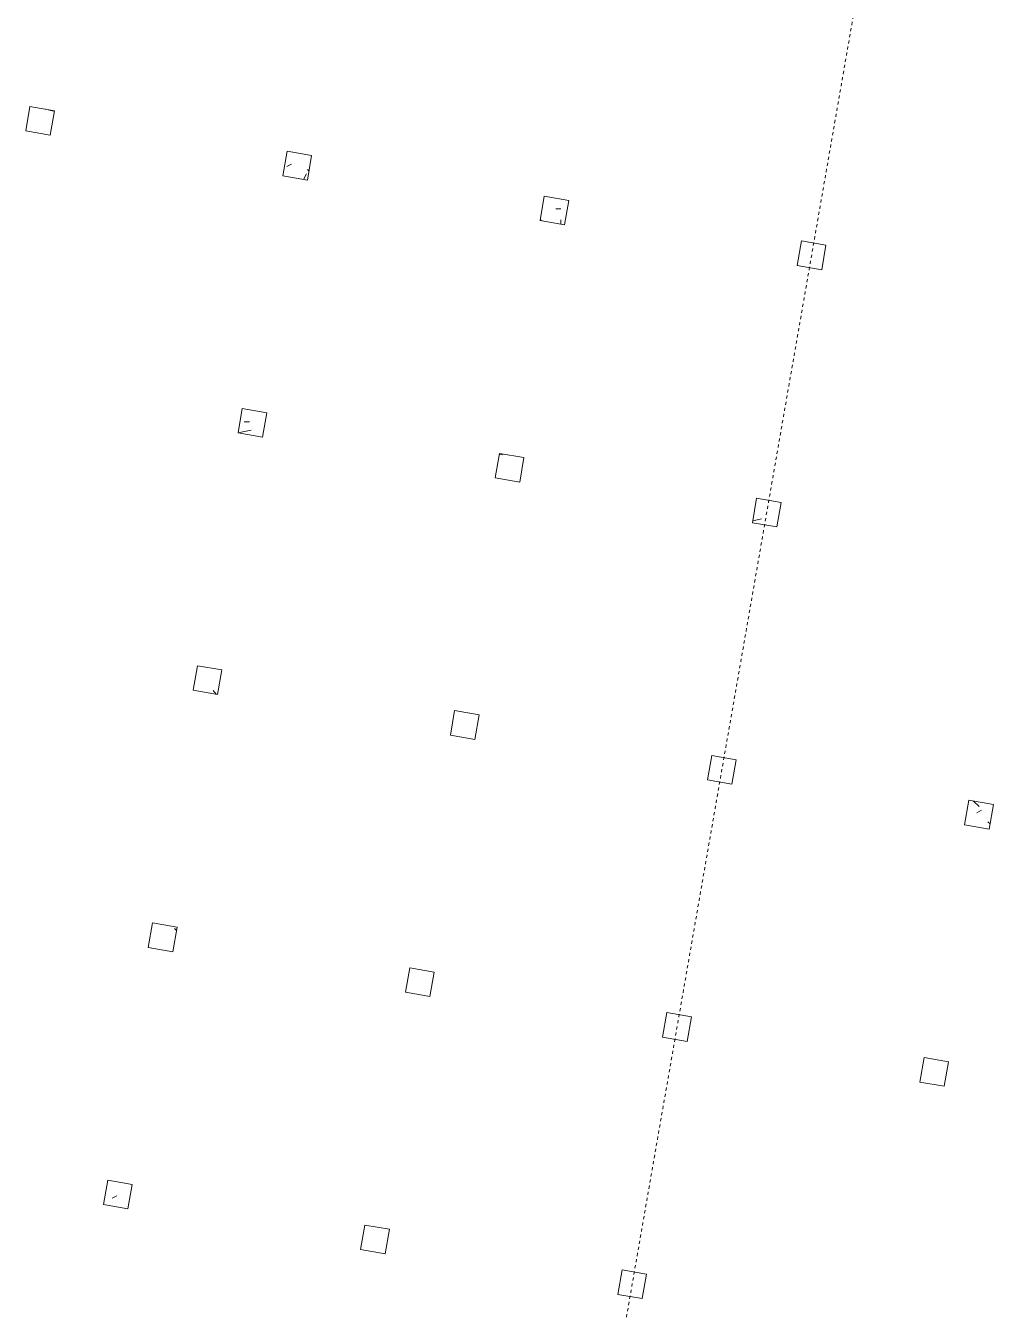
# Model space of a CAD drawing. Extents: x 274235 to 276654, y 142848 to 144425.
# Drawn here: x 276209.05 to 276240.28, y 142984.11 to 143025.47 of the extents above; entities that cross this region are included whole.
import ezdxf

# ---------------------------------------------------------------- set-up
doc = ezdxf.new("R2010")
doc.units = 0
doc.header["$LTSCALE"] = 1.5
doc.linetypes.add('ACM-G-CENTER', pattern=[50.800000000000004, 31.75, -6.350000000000001, 6.350000000000001, -6.350000000000001])
doc.layers.get('0').update_dxf_attribs({"linetype": 'CONTINUOUS', "lineweight": 0})
for name, color, linetype, lineweight in [('_ACM-A-DETL', 7, 'CONTINUOUS', 5), ('_ACM-A-GRID', 3, 'CONTINUOUS', 5), ('_ACM-S-STRU-CLOS', 5, 'CONTINUOUS', 5)]:
    doc.layers.add(name, color=color, linetype=linetype, lineweight=lineweight)

# ---------------------------------------------------------------- blocks, each defined once
blk = doc.blocks.new('M_Concrete-Rectangular-Column - 800 x 800mm-V183-B1_Working')
at = {"layer": '_ACM-S-STRU-CLOS'}
h = blk.add_hatch(dxfattribs=at)
h.set_pattern_fill('FP_118', color=256, style=0, pattern_type=2)
h.set_pattern_definition([(49.99999999999999, (-975004.1240000001, -612804.566), (3643.681986006824, -318.7812880006761), [381, -4191]), (355, (-975004.1240000001, -612804.566), (-704.8562580461121, 3821.135846227694), [304.8, -3352.8]), (100.451, (-974700.483, -612831.131), (2938.852362929117, 3502.332152374178), [323.8, -3561.801]), (46.184, (-975004.1240000001, -611788.566), (5421.581919880712, -840.8554984886337), [571.5, -6286.5]), (96.636, (-974552.325, -611858.636), (4748.051319755933, 4948.551449789822), [485.7, -5342.701999999999]), (351.184, (-975004.1240000001, -611788.566), (4748.100788072627, 4948.506072045693), [457.2, -5029.2]), (21, (-974496.1240000001, -612042.566), (3032.287836333134, -2045.304476687058), [381, -4191]), (326, (-974496.1240000001, -612042.566), (1236.042244531653, 3683.761809559103), [304.8, -3352.8]), (71.45100000000001, (-974243.433, -612213.0079999999), (4268.342513760047, 1638.424823382678), [323.8, -3561.801]), (37.50000000000001, (-975004.1240000001, -612804.566), (61.77206501183639, 1691.100777463062), [167.64, -3144.52, 167.64, -6601.46]), (37.50000000000001, (-975004.1240000001, -612804.566), (61.77206501183639, 1691.100777463062), [-3479.8, -3235.96, 167.64, -3197.86]), (7.499999999999999, (-975004.1240000001, -612804.566), (1336.393250206115, 2003.61149636239), [167.64, -1772.92, 167.64, -4351.02]), (7.499999999999999, (-975004.1240000001, -612804.566), (1336.393250206115, 2003.61149636239), [-2108.2, -3068.32, 167.64, -1115.06]), (327.5, (-976136.964, -612804.566), (2711.817807077548, -114.578640950727), [167.64, -1102.36, -9220.2]), (327.5, (-976136.964, -612804.566), (2711.817807077548, -114.578640950727), [-1270, 167.64, -3794.76, -5257.8]), (327.5, (-976136.964, -612804.566), (2711.817807077548, -114.578640950727), [-5232.4, 167.64, -5090.16]), (317.5, (-976644.964, -612804.566), (2962.585592803855, 508.5334453662156), [167.64, -1483.36, 167.64, -6197.6]), (317.5, (-976644.964, -612804.566), (2962.585592803855, 508.5334453662156), [-1818.64, -2463.8, 167.64, -3566.16])])
h.paths.add_polyline_path([(400.0000000010872, -399.9999999993893), (400.0000000010872, 400.0000000006021), (-399.9999999989388, 400.0000000005675), (-399.9999999989388, -399.9999999994239)])
at = {"layer": '_ACM-A-DETL', "color": 250}
for p, q in [((400.0000000000002, 400.0000000000002), (-399.9999999999999, 400.0000000000002)), ((-399.9999999999999, 400.0000000000002), (-399.9999999999999, -399.9999999999999)), ((400.0000000000002, -399.9999999999999), (400.0000000000002, 400.0000000000002)), ((-399.9999999999999, -399.9999999999999), (400.0000000000002, -399.9999999999999))]:
    blk.add_line(p, q, dxfattribs=at)
blk = doc.blocks.new('M_Concrete-Rectangular-Column - 800 x 800mm-V256-B1_Working')
at = {"layer": '_ACM-S-STRU-CLOS'}
h = blk.add_hatch(dxfattribs=at)
h.set_pattern_fill('FP_165', color=256, style=0, pattern_type=2)
h.set_pattern_definition([(49.99999999999999, (-983404.1240000001, -612804.566), (3643.681986006824, -318.7812880006761), [381, -4191]), (355, (-983404.1240000001, -612804.566), (-704.8562580461121, 3821.135846227694), [304.8, -3352.8]), (100.451, (-983100.483, -612831.131), (2938.852362929117, 3502.332152374178), [323.8, -3561.801]), (46.184, (-983404.1240000001, -611788.566), (5421.581919880712, -840.8554984886337), [571.5, -6286.5]), (96.636, (-982952.325, -611858.636), (4748.051319755933, 4948.551449789822), [485.7, -5342.701999999999]), (351.184, (-983404.1240000001, -611788.566), (4748.100788072627, 4948.506072045693), [457.2, -5029.2]), (21, (-982896.1240000001, -612042.566), (3032.287836333134, -2045.304476687058), [381, -4191]), (326, (-982896.1240000001, -612042.566), (1236.042244531653, 3683.761809559103), [304.8, -3352.8]), (71.45100000000001, (-982643.433, -612213.0079999999), (4268.342513760047, 1638.424823382678), [323.8, -3561.801]), (37.50000000000001, (-983404.1240000001, -612804.566), (61.77206501183639, 1691.100777463062), [167.64, -3144.52, 167.64, -6601.46]), (37.50000000000001, (-983404.1240000001, -612804.566), (61.77206501183639, 1691.100777463062), [-3479.8, -3235.96, 167.64, -3197.86]), (7.499999999999999, (-983404.1240000001, -612804.566), (1336.393250206115, 2003.61149636239), [167.64, -1772.92, 167.64, -4351.02]), (7.499999999999999, (-983404.1240000001, -612804.566), (1336.393250206115, 2003.61149636239), [-2108.2, -3068.32, 167.64, -1115.06]), (327.5, (-984536.964, -612804.566), (2711.817807077548, -114.578640950727), [167.64, -1102.36, -9220.2]), (327.5, (-984536.964, -612804.566), (2711.817807077548, -114.578640950727), [-1270, 167.64, -3794.76, -5257.8]), (327.5, (-984536.964, -612804.566), (2711.817807077548, -114.578640950727), [-5232.4, 167.64, -5090.16]), (317.5, (-985044.964, -612804.566), (2962.585592803855, 508.5334453662156), [167.64, -1483.36, 167.64, -6197.6]), (317.5, (-985044.964, -612804.566), (2962.585592803855, 508.5334453662156), [-1818.64, -2463.8, 167.64, -3566.16])])
h.paths.add_polyline_path([(400.0000000010872, -399.9999999994586), (400.0000000010872, 400.0000000005328), (-399.9999999989388, 400.0000000005328), (-399.9999999989388, -399.9999999994586)])
at = {"layer": '_ACM-A-DETL', "color": 250}
for p, q in [((400.0000000000002, 400.0000000000002), (-399.9999999999999, 400.0000000000002)), ((-399.9999999999999, 400.0000000000002), (-399.9999999999999, -399.9999999999999)), ((400.0000000000002, -399.9999999999999), (400.0000000000002, 400.0000000000002)), ((-399.9999999999999, -399.9999999999999), (400.0000000000002, -399.9999999999999))]:
    blk.add_line(p, q, dxfattribs=at)
blk = doc.blocks.new('M_Concrete-Rectangular-Column - 800 x 800mm-V257-B1_Working')
at = {"layer": '_ACM-S-STRU-CLOS'}
h = blk.add_hatch(dxfattribs=at)
h.set_pattern_fill('FP_166', color=256, style=0, pattern_type=2)
h.set_pattern_definition([(49.99999999999999, (-983404.1240000001, -604404.566), (3643.681986006824, -318.7812880006761), [381, -4191]), (355, (-983404.1240000001, -604404.566), (-704.8562580461121, 3821.135846227694), [304.8, -3352.8]), (100.451, (-983100.483, -604431.131), (2938.852362929117, 3502.332152374178), [323.8, -3561.801]), (46.184, (-983404.1240000001, -603388.566), (5421.581919880712, -840.8554984886337), [571.5, -6286.5]), (96.636, (-982952.325, -603458.636), (4748.051319755933, 4948.551449789822), [485.7, -5342.701999999999]), (351.184, (-983404.1240000001, -603388.566), (4748.100788072627, 4948.506072045693), [457.2, -5029.2]), (21, (-982896.1240000001, -603642.566), (3032.287836333134, -2045.304476687058), [381, -4191]), (326, (-982896.1240000001, -603642.566), (1236.042244531653, 3683.761809559103), [304.8, -3352.8]), (71.45100000000001, (-982643.433, -603813.0079999999), (4268.342513760047, 1638.424823382678), [323.8, -3561.801]), (37.50000000000001, (-983404.1240000001, -604404.566), (61.77206501183639, 1691.100777463062), [167.64, -3144.52, 167.64, -6601.46]), (37.50000000000001, (-983404.1240000001, -604404.566), (61.77206501183639, 1691.100777463062), [-3479.8, -3235.96, 167.64, -3197.86]), (7.499999999999999, (-983404.1240000001, -604404.566), (1336.393250206115, 2003.61149636239), [167.64, -1772.92, 167.64, -4351.02]), (7.499999999999999, (-983404.1240000001, -604404.566), (1336.393250206115, 2003.61149636239), [-2108.2, -3068.32, 167.64, -1115.06]), (327.5, (-984536.964, -604404.566), (2711.817807077548, -114.578640950727), [167.64, -1102.36, -9220.2]), (327.5, (-984536.964, -604404.566), (2711.817807077548, -114.578640950727), [-1270, 167.64, -3794.76, -5257.8]), (327.5, (-984536.964, -604404.566), (2711.817807077548, -114.578640950727), [-5232.4, 167.64, -5090.16]), (317.5, (-985044.964, -604404.566), (2962.585592803855, 508.5334453662156), [167.64, -1483.36, 167.64, -6197.6]), (317.5, (-985044.964, -604404.566), (2962.585592803855, 508.5334453662156), [-1818.64, -2463.8, 167.64, -3566.16])])
h.paths.add_polyline_path([(400.0000000009486, -399.9999999994239), (400.0000000009486, 400.0000000005675), (-399.9999999990774, 400.0000000005675), (-399.9999999990774, -399.9999999994239)])
at = {"layer": '_ACM-A-DETL', "color": 250}
for p, q in [((400.0000000000002, 400.0000000000002), (-399.9999999999999, 400.0000000000002)), ((-399.9999999999999, 400.0000000000002), (-399.9999999999999, -399.9999999999999)), ((400.0000000000002, -399.9999999999999), (400.0000000000002, 400.0000000000002)), ((-399.9999999999999, -399.9999999999999), (400.0000000000002, -399.9999999999999))]:
    blk.add_line(p, q, dxfattribs=at)
blk = doc.blocks.new('M_Concrete-Rectangular-Column - 800 x 800mm-V258-B1_Working')
at = {"layer": '_ACM-S-STRU-CLOS'}
h = blk.add_hatch(dxfattribs=at)
h.set_pattern_fill('FP_167', color=256, style=0, pattern_type=2)
h.set_pattern_definition([(49.99999999999999, (-983404.1240000001, -596004.566), (3643.681986006824, -318.7812880006761), [381, -4191]), (355, (-983404.1240000001, -596004.566), (-704.8562580461121, 3821.135846227694), [304.8, -3352.8]), (100.451, (-983100.483, -596031.131), (2938.852362929117, 3502.332152374178), [323.8, -3561.801]), (46.184, (-983404.1240000001, -594988.566), (5421.581919880712, -840.8554984886337), [571.5, -6286.5]), (96.636, (-982952.325, -595058.636), (4748.051319755933, 4948.551449789822), [485.7, -5342.701999999999]), (351.184, (-983404.1240000001, -594988.566), (4748.100788072627, 4948.506072045693), [457.2, -5029.2]), (21, (-982896.1240000001, -595242.566), (3032.287836333134, -2045.304476687058), [381, -4191]), (326, (-982896.1240000001, -595242.566), (1236.042244531653, 3683.761809559103), [304.8, -3352.8]), (71.45100000000001, (-982643.433, -595413.0079999999), (4268.342513760047, 1638.424823382678), [323.8, -3561.801]), (37.50000000000001, (-983404.1240000001, -596004.566), (61.77206501183639, 1691.100777463062), [167.64, -3144.52, 167.64, -6601.46]), (37.50000000000001, (-983404.1240000001, -596004.566), (61.77206501183639, 1691.100777463062), [-3479.8, -3235.96, 167.64, -3197.86]), (7.499999999999999, (-983404.1240000001, -596004.566), (1336.393250206115, 2003.61149636239), [167.64, -1772.92, 167.64, -4351.02]), (7.499999999999999, (-983404.1240000001, -596004.566), (1336.393250206115, 2003.61149636239), [-2108.2, -3068.32, 167.64, -1115.06]), (327.5, (-984536.964, -596004.566), (2711.817807077548, -114.578640950727), [167.64, -1102.36, -9220.2]), (327.5, (-984536.964, -596004.566), (2711.817807077548, -114.578640950727), [-1270, 167.64, -3794.76, -5257.8]), (327.5, (-984536.964, -596004.566), (2711.817807077548, -114.578640950727), [-5232.4, 167.64, -5090.16]), (317.5, (-985044.964, -596004.566), (2962.585592803855, 508.5334453662156), [167.64, -1483.36, 167.64, -6197.6]), (317.5, (-985044.964, -596004.566), (2962.585592803855, 508.5334453662156), [-1818.64, -2463.8, 167.64, -3566.16])])
h.paths.add_polyline_path([(400.0000000010179, -399.9999999993893), (400.0000000010179, 400.0000000006021), (-399.9999999990081, 400.0000000006021), (-399.9999999990081, -399.9999999993893)])
at = {"layer": '_ACM-A-DETL', "color": 250}
for p, q in [((400.0000000000002, 400.0000000000002), (-399.9999999999999, 400.0000000000002)), ((-399.9999999999999, 400.0000000000002), (-399.9999999999999, -399.9999999999999)), ((400.0000000000002, -399.9999999999999), (400.0000000000002, 400.0000000000002)), ((-399.9999999999999, -399.9999999999999), (400.0000000000002, -399.9999999999999))]:
    blk.add_line(p, q, dxfattribs=at)
blk = doc.blocks.new('M_Concrete-Rectangular-Column - 800 x 800mm-V259-B1_Working')
at = {"layer": '_ACM-S-STRU-CLOS'}
h = blk.add_hatch(dxfattribs=at)
h.set_pattern_fill('FP_168', color=256, style=0, pattern_type=2)
h.set_pattern_definition([(49.99999999999999, (-983404.1240000001, -587604.566), (3643.681986006824, -318.7812880006761), [381, -4191]), (355, (-983404.1240000001, -587604.566), (-704.8562580461121, 3821.135846227694), [304.8, -3352.8]), (100.451, (-983100.483, -587631.131), (2938.852362929117, 3502.332152374178), [323.8, -3561.801]), (46.184, (-983404.1240000001, -586588.566), (5421.581919880712, -840.8554984886337), [571.5, -6286.5]), (96.636, (-982952.325, -586658.636), (4748.051319755933, 4948.551449789822), [485.7, -5342.701999999999]), (351.184, (-983404.1240000001, -586588.566), (4748.100788072627, 4948.506072045693), [457.2, -5029.2]), (21, (-982896.1240000001, -586842.566), (3032.287836333134, -2045.304476687058), [381, -4191]), (326, (-982896.1240000001, -586842.566), (1236.042244531653, 3683.761809559103), [304.8, -3352.8]), (71.45100000000001, (-982643.433, -587013.0079999999), (4268.342513760047, 1638.424823382678), [323.8, -3561.801]), (37.50000000000001, (-983404.1240000001, -587604.566), (61.77206501183639, 1691.100777463062), [167.64, -3144.52, 167.64, -6601.46]), (37.50000000000001, (-983404.1240000001, -587604.566), (61.77206501183639, 1691.100777463062), [-3479.8, -3235.96, 167.64, -3197.86]), (7.499999999999999, (-983404.1240000001, -587604.566), (1336.393250206115, 2003.61149636239), [167.64, -1772.92, 167.64, -4351.02]), (7.499999999999999, (-983404.1240000001, -587604.566), (1336.393250206115, 2003.61149636239), [-2108.2, -3068.32, 167.64, -1115.06]), (327.5, (-984536.964, -587604.566), (2711.817807077548, -114.578640950727), [167.64, -1102.36, -9220.2]), (327.5, (-984536.964, -587604.566), (2711.817807077548, -114.578640950727), [-1270, 167.64, -3794.76, -5257.8]), (327.5, (-984536.964, -587604.566), (2711.817807077548, -114.578640950727), [-5232.4, 167.64, -5090.16]), (317.5, (-985044.964, -587604.566), (2962.585592803855, 508.5334453662156), [167.64, -1483.36, 167.64, -6197.6]), (317.5, (-985044.964, -587604.566), (2962.585592803855, 508.5334453662156), [-1818.64, -2463.8, 167.64, -3566.16])])
h.paths.add_polyline_path([(400.0000000010179, -399.9999999994239), (400.0000000010179, 400.0000000005675), (-399.9999999990081, 400.0000000005675), (-399.9999999990081, -399.9999999994239)])
at = {"layer": '_ACM-A-DETL', "color": 250}
for p, q in [((400.0000000000002, 400.0000000000002), (-399.9999999999999, 400.0000000000002)), ((-399.9999999999999, 400.0000000000002), (-399.9999999999999, -399.9999999999999)), ((400.0000000000002, -399.9999999999999), (400.0000000000002, 400.0000000000002)), ((-399.9999999999999, -399.9999999999999), (400.0000000000002, -399.9999999999999))]:
    blk.add_line(p, q, dxfattribs=at)
blk = doc.blocks.new('M_Concrete-Rectangular-Column - 800 x 800mm-V260-B1_Working')
at = {"layer": '_ACM-S-STRU-CLOS'}
h = blk.add_hatch(dxfattribs=at)
h.set_pattern_fill('FP_169', color=256, style=0, pattern_type=2)
h.set_pattern_definition([(49.99999999999999, (-983404.1240000001, -579204.566), (3643.681986006824, -318.7812880006761), [381, -4191]), (355, (-983404.1240000001, -579204.566), (-704.8562580461121, 3821.135846227694), [304.8, -3352.8]), (100.451, (-983100.483, -579231.131), (2938.852362929117, 3502.332152374178), [323.8, -3561.801]), (46.184, (-983404.1240000001, -578188.566), (5421.581919880712, -840.8554984886337), [571.5, -6286.5]), (96.636, (-982952.325, -578258.636), (4748.051319755933, 4948.551449789822), [485.7, -5342.701999999999]), (351.184, (-983404.1240000001, -578188.566), (4748.100788072627, 4948.506072045693), [457.2, -5029.2]), (21, (-982896.1240000001, -578442.566), (3032.287836333134, -2045.304476687058), [381, -4191]), (326, (-982896.1240000001, -578442.566), (1236.042244531653, 3683.761809559103), [304.8, -3352.8]), (71.45100000000001, (-982643.433, -578613.0079999999), (4268.342513760047, 1638.424823382678), [323.8, -3561.801]), (37.50000000000001, (-983404.1240000001, -579204.566), (61.77206501183639, 1691.100777463062), [167.64, -3144.52, 167.64, -6601.46]), (37.50000000000001, (-983404.1240000001, -579204.566), (61.77206501183639, 1691.100777463062), [-3479.8, -3235.96, 167.64, -3197.86]), (7.499999999999999, (-983404.1240000001, -579204.566), (1336.393250206115, 2003.61149636239), [167.64, -1772.92, 167.64, -4351.02]), (7.499999999999999, (-983404.1240000001, -579204.566), (1336.393250206115, 2003.61149636239), [-2108.2, -3068.32, 167.64, -1115.06]), (327.5, (-984536.964, -579204.566), (2711.817807077548, -114.578640950727), [167.64, -1102.36, -9220.2]), (327.5, (-984536.964, -579204.566), (2711.817807077548, -114.578640950727), [-1270, 167.64, -3794.76, -5257.8]), (327.5, (-984536.964, -579204.566), (2711.817807077548, -114.578640950727), [-5232.4, 167.64, -5090.16]), (317.5, (-985044.964, -579204.566), (2962.585592803855, 508.5334453662156), [167.64, -1483.36, 167.64, -6197.6]), (317.5, (-985044.964, -579204.566), (2962.585592803855, 508.5334453662156), [-1818.64, -2463.8, 167.64, -3566.16])])
h.paths.add_polyline_path([(400.0000000010179, -399.9999999994932), (400.0000000010179, 400.0000000004981), (-399.9999999990081, 400.0000000004981), (-399.9999999990081, -399.9999999994932)])
at = {"layer": '_ACM-A-DETL', "color": 250}
for p, q in [((400.0000000000002, 400.0000000000002), (-399.9999999999999, 400.0000000000002)), ((-399.9999999999999, 400.0000000000002), (-399.9999999999999, -399.9999999999999)), ((400.0000000000002, -399.9999999999999), (400.0000000000002, 400.0000000000002)), ((-399.9999999999999, -399.9999999999999), (400.0000000000002, -399.9999999999999))]:
    blk.add_line(p, q, dxfattribs=at)
blk = doc.blocks.new('M_Concrete-Rectangular-Column - 800 x 800mm-V264-B1_Working')
at = {"layer": '_ACM-S-STRU-CLOS'}
h = blk.add_hatch(dxfattribs=at)
h.set_pattern_fill('FP_171', color=256, style=0, pattern_type=2)
h.set_pattern_definition([(49.99999999999999, (-991804.123, -612804.566), (3643.681986006824, -318.7812880006761), [381, -4191]), (355, (-991804.123, -612804.566), (-704.8562580461121, 3821.135846227694), [304.8, -3352.8]), (100.451, (-991500.483, -612831.131), (2938.852362929117, 3502.332152374178), [323.8, -3561.801]), (46.184, (-991804.123, -611788.566), (5421.581919880712, -840.8554984886337), [571.5, -6286.5]), (96.636, (-991352.325, -611858.636), (4748.051319755933, 4948.551449789822), [485.7, -5342.701999999999]), (351.184, (-991804.123, -611788.566), (4748.100788072627, 4948.506072045693), [457.2, -5029.2]), (21, (-991296.123, -612042.566), (3032.287836333134, -2045.304476687058), [381, -4191]), (326, (-991296.123, -612042.566), (1236.042244531653, 3683.761809559103), [304.8, -3352.8]), (71.45100000000001, (-991043.433, -612213.0079999999), (4268.342513760047, 1638.424823382678), [323.8, -3561.801]), (37.50000000000001, (-991804.123, -612804.566), (61.77206501183639, 1691.100777463062), [167.64, -3144.52, 167.64, -6601.46]), (37.50000000000001, (-991804.123, -612804.566), (61.77206501183639, 1691.100777463062), [-3479.8, -3235.96, 167.64, -3197.86]), (7.499999999999999, (-991804.123, -612804.566), (1336.393250206115, 2003.61149636239), [167.64, -1772.92, 167.64, -4351.02]), (7.499999999999999, (-991804.123, -612804.566), (1336.393250206115, 2003.61149636239), [-2108.2, -3068.32, 167.64, -1115.06]), (327.5, (-992936.963, -612804.566), (2711.817807077548, -114.578640950727), [167.64, -1102.36, -9220.2]), (327.5, (-992936.963, -612804.566), (2711.817807077548, -114.578640950727), [-1270, 167.64, -3794.76, -5257.8]), (327.5, (-992936.963, -612804.566), (2711.817807077548, -114.578640950727), [-5232.4, 167.64, -5090.16]), (317.5, (-993444.963, -612804.566), (2962.585592803855, 508.5334453662156), [167.64, -1483.36, 167.64, -6197.6]), (317.5, (-993444.963, -612804.566), (2962.585592803855, 508.5334453662156), [-1818.64, -2463.8, 167.64, -3566.16])])
h.paths.add_polyline_path([(400.0000000011565, -399.9999999993547), (400.0000000011565, 400.0000000006368), (-399.9999999988695, 400.0000000006368), (-399.9999999988695, -399.9999999993547)])
at = {"layer": '_ACM-A-DETL', "color": 250}
for p, q in [((400.0000000000002, 400.0000000000002), (-399.9999999999999, 400.0000000000002)), ((-399.9999999999999, 400.0000000000002), (-399.9999999999999, -399.9999999999999)), ((400.0000000000002, -399.9999999999999), (400.0000000000002, 400.0000000000002)), ((-399.9999999999999, -399.9999999999999), (400.0000000000002, -399.9999999999999))]:
    blk.add_line(p, q, dxfattribs=at)
blk = doc.blocks.new('M_Concrete-Rectangular-Column - 800 x 800mm-V265-B1_Working')
at = {"layer": '_ACM-S-STRU-CLOS'}
h = blk.add_hatch(dxfattribs=at)
h.set_pattern_fill('FP_172', color=256, style=0, pattern_type=2)
h.set_pattern_definition([(49.99999999999999, (-991804.123, -604404.566), (3643.681986006824, -318.7812880006761), [381, -4191]), (355, (-991804.123, -604404.566), (-704.8562580461121, 3821.135846227694), [304.8, -3352.8]), (100.451, (-991500.483, -604431.131), (2938.852362929117, 3502.332152374178), [323.8, -3561.801]), (46.184, (-991804.123, -603388.566), (5421.581919880712, -840.8554984886337), [571.5, -6286.5]), (96.636, (-991352.325, -603458.636), (4748.051319755933, 4948.551449789822), [485.7, -5342.701999999999]), (351.184, (-991804.123, -603388.566), (4748.100788072627, 4948.506072045693), [457.2, -5029.2]), (21, (-991296.123, -603642.566), (3032.287836333134, -2045.304476687058), [381, -4191]), (326, (-991296.123, -603642.566), (1236.042244531653, 3683.761809559103), [304.8, -3352.8]), (71.45100000000001, (-991043.433, -603813.0079999999), (4268.342513760047, 1638.424823382678), [323.8, -3561.801]), (37.50000000000001, (-991804.123, -604404.566), (61.77206501183639, 1691.100777463062), [167.64, -3144.52, 167.64, -6601.46]), (37.50000000000001, (-991804.123, -604404.566), (61.77206501183639, 1691.100777463062), [-3479.8, -3235.96, 167.64, -3197.86]), (7.499999999999999, (-991804.123, -604404.566), (1336.393250206115, 2003.61149636239), [167.64, -1772.92, 167.64, -4351.02]), (7.499999999999999, (-991804.123, -604404.566), (1336.393250206115, 2003.61149636239), [-2108.2, -3068.32, 167.64, -1115.06]), (327.5, (-992936.963, -604404.566), (2711.817807077548, -114.578640950727), [167.64, -1102.36, -9220.2]), (327.5, (-992936.963, -604404.566), (2711.817807077548, -114.578640950727), [-1270, 167.64, -3794.76, -5257.8]), (327.5, (-992936.963, -604404.566), (2711.817807077548, -114.578640950727), [-5232.4, 167.64, -5090.16]), (317.5, (-993444.963, -604404.566), (2962.585592803855, 508.5334453662156), [167.64, -1483.36, 167.64, -6197.6]), (317.5, (-993444.963, -604404.566), (2962.585592803855, 508.5334453662156), [-1818.64, -2463.8, 167.64, -3566.16])])
h.paths.add_polyline_path([(400.0000000010179, -399.9999999993893), (400.0000000010179, 400.0000000006021), (-399.9999999990081, 400.0000000006021), (-399.9999999990081, -399.9999999993893)])
at = {"layer": '_ACM-A-DETL', "color": 250}
for p, q in [((400.0000000000002, 400.0000000000002), (-399.9999999999999, 400.0000000000002)), ((-399.9999999999999, 400.0000000000002), (-399.9999999999999, -399.9999999999999)), ((400.0000000000002, -399.9999999999999), (400.0000000000002, 400.0000000000002)), ((-399.9999999999999, -399.9999999999999), (400.0000000000002, -399.9999999999999))]:
    blk.add_line(p, q, dxfattribs=at)
blk = doc.blocks.new('M_Concrete-Rectangular-Column - 800 x 800mm-V266-B1_Working')
at = {"layer": '_ACM-A-DETL', "color": 250}
for p, q in [((400.0000000000002, 400.0000000000002), (-399.9999999999999, 400.0000000000002)), ((-399.9999999999999, 400.0000000000002), (-399.9999999999999, -399.9999999999999)), ((400.0000000000002, -399.9999999999999), (400.0000000000002, 400.0000000000002)), ((-399.9999999999999, -399.9999999999999), (400.0000000000002, -399.9999999999999))]:
    blk.add_line(p, q, dxfattribs=at)
blk = doc.blocks.new('M_Concrete-Rectangular-Column - 800 x 800mm-V267-B1_Working')
at = {"layer": '_ACM-A-DETL', "color": 250}
for p, q in [((400.0000000000002, 400.0000000000002), (-399.9999999999999, 400.0000000000002)), ((-399.9999999999999, 400.0000000000002), (-399.9999999999999, -399.9999999999999)), ((400.0000000000002, -399.9999999999999), (400.0000000000002, 400.0000000000002)), ((-399.9999999999999, -399.9999999999999), (400.0000000000002, -399.9999999999999))]:
    blk.add_line(p, q, dxfattribs=at)
blk = doc.blocks.new('M_Concrete-Rectangular-Column - 800 x 800mm-V268-B1_Working')
at = {"layer": '_ACM-S-STRU-CLOS'}
h = blk.add_hatch(dxfattribs=at)
h.set_pattern_fill('FP_173', color=256, style=0, pattern_type=2)
h.set_pattern_definition([(49.99999999999999, (-991804.123, -579204.566), (3643.681986006824, -318.7812880006761), [381, -4191]), (355, (-991804.123, -579204.566), (-704.8562580461121, 3821.135846227694), [304.8, -3352.8]), (100.451, (-991500.483, -579231.131), (2938.852362929117, 3502.332152374178), [323.8, -3561.801]), (46.184, (-991804.123, -578188.566), (5421.581919880712, -840.8554984886337), [571.5, -6286.5]), (96.636, (-991352.325, -578258.636), (4748.051319755933, 4948.551449789822), [485.7, -5342.701999999999]), (351.184, (-991804.123, -578188.566), (4748.100788072627, 4948.506072045693), [457.2, -5029.2]), (21, (-991296.123, -578442.566), (3032.287836333134, -2045.304476687058), [381, -4191]), (326, (-991296.123, -578442.566), (1236.042244531653, 3683.761809559103), [304.8, -3352.8]), (71.45100000000001, (-991043.433, -578613.0079999999), (4268.342513760047, 1638.424823382678), [323.8, -3561.801]), (37.50000000000001, (-991804.123, -579204.566), (61.77206501183639, 1691.100777463062), [167.64, -3144.52, 167.64, -6601.46]), (37.50000000000001, (-991804.123, -579204.566), (61.77206501183639, 1691.100777463062), [-3479.8, -3235.96, 167.64, -3197.86]), (7.499999999999999, (-991804.123, -579204.566), (1336.393250206115, 2003.61149636239), [167.64, -1772.92, 167.64, -4351.02]), (7.499999999999999, (-991804.123, -579204.566), (1336.393250206115, 2003.61149636239), [-2108.2, -3068.32, 167.64, -1115.06]), (327.5, (-992936.963, -579204.566), (2711.817807077548, -114.578640950727), [167.64, -1102.36, -9220.2]), (327.5, (-992936.963, -579204.566), (2711.817807077548, -114.578640950727), [-1270, 167.64, -3794.76, -5257.8]), (327.5, (-992936.963, -579204.566), (2711.817807077548, -114.578640950727), [-5232.4, 167.64, -5090.16]), (317.5, (-993444.963, -579204.566), (2962.585592803855, 508.5334453662156), [167.64, -1483.36, 167.64, -6197.6]), (317.5, (-993444.963, -579204.566), (2962.585592803855, 508.5334453662156), [-1818.64, -2463.8, 167.64, -3566.16])])
h.paths.add_polyline_path([(400.0000000010872, -399.9999999994586), (400.0000000010872, 400.0000000005328), (-399.9999999989388, 400.0000000005328), (-399.9999999989388, -399.9999999994586)])
at = {"layer": '_ACM-A-DETL', "color": 250}
for p, q in [((400.0000000000002, 400.0000000000002), (-399.9999999999999, 400.0000000000002)), ((-399.9999999999999, 400.0000000000002), (-399.9999999999999, -399.9999999999999)), ((400.0000000000002, -399.9999999999999), (400.0000000000002, 400.0000000000002)), ((-399.9999999999999, -399.9999999999999), (400.0000000000002, -399.9999999999999))]:
    blk.add_line(p, q, dxfattribs=at)
blk = doc.blocks.new('M_Concrete-Rectangular-Column - 800 x 800mm-V272-B1_Working')
at = {"layer": '_ACM-A-DETL', "color": 250}
for p, q in [((400.0000000000002, 400.0000000000002), (-399.9999999999999, 400.0000000000002)), ((-399.9999999999999, 400.0000000000002), (-399.9999999999999, -399.9999999999999)), ((400.0000000000002, -399.9999999999999), (400.0000000000002, 400.0000000000002)), ((-399.9999999999999, -399.9999999999999), (400.0000000000002, -399.9999999999999))]:
    blk.add_line(p, q, dxfattribs=at)
blk = doc.blocks.new('M_Concrete-Rectangular-Column - 800 x 800mm-V273-B1_Working')
at = {"layer": '_ACM-S-STRU-CLOS'}
h = blk.add_hatch(dxfattribs=at)
h.set_pattern_fill('FP_177', color=256, style=0, pattern_type=2)
h.set_pattern_definition([(49.99999999999999, (-1000204.123, -604404.566), (3643.681986006824, -318.7812880006761), [381, -4191]), (355, (-1000204.123, -604404.566), (-704.8562580461121, 3821.135846227694), [304.8, -3352.8]), (100.451, (-999900.483, -604431.131), (2938.852362929117, 3502.332152374178), [323.8, -3561.801]), (46.184, (-1000204.123, -603388.566), (5421.581919880712, -840.8554984886337), [571.5, -6286.5]), (96.636, (-999752.325, -603458.636), (4748.051319755933, 4948.551449789822), [485.7, -5342.701999999999]), (351.184, (-1000204.123, -603388.566), (4748.100788072627, 4948.506072045693), [457.2, -5029.2]), (21, (-999696.123, -603642.566), (3032.287836333134, -2045.304476687058), [381, -4191]), (326, (-999696.123, -603642.566), (1236.042244531653, 3683.761809559103), [304.8, -3352.8]), (71.45100000000001, (-999443.433, -603813.0079999999), (4268.342513760047, 1638.424823382678), [323.8, -3561.801]), (37.50000000000001, (-1000204.123, -604404.566), (61.77206501183639, 1691.100777463062), [167.64, -3144.52, 167.64, -6601.46]), (37.50000000000001, (-1000204.123, -604404.566), (61.77206501183639, 1691.100777463062), [-3479.8, -3235.96, 167.64, -3197.86]), (7.499999999999999, (-1000204.123, -604404.566), (1336.393250206115, 2003.61149636239), [167.64, -1772.92, 167.64, -4351.02]), (7.499999999999999, (-1000204.123, -604404.566), (1336.393250206115, 2003.61149636239), [-2108.2, -3068.32, 167.64, -1115.06]), (327.5, (-1001336.963, -604404.566), (2711.817807077548, -114.578640950727), [167.64, -1102.36, -9220.2]), (327.5, (-1001336.963, -604404.566), (2711.817807077548, -114.578640950727), [-1270, 167.64, -3794.76, -5257.8]), (327.5, (-1001336.963, -604404.566), (2711.817807077548, -114.578640950727), [-5232.4, 167.64, -5090.16]), (317.5, (-1001844.963, -604404.566), (2962.585592803855, 508.5334453662156), [167.64, -1483.36, -6365.24]), (317.5, (-1001844.963, -604404.566), (2962.585592803855, 508.5334453662156), [-1651, 167.64, -2463.8, -3733.8]), (317.5, (-1001844.963, -604404.566), (2962.585592803855, 508.5334453662156), [-4282.44, 167.64, -3566.16])])
h.paths.add_polyline_path([(400.0000000008793, -399.9999999993547), (400.0000000008793, 400.0000000006368), (-399.9999999991467, 400.0000000006368), (-399.9999999991467, -399.9999999993547)])
at = {"layer": '_ACM-A-DETL', "color": 250}
for p, q in [((400.0000000000002, 400.0000000000002), (-399.9999999999999, 400.0000000000002)), ((-399.9999999999999, 400.0000000000002), (-399.9999999999999, -399.9999999999999)), ((400.0000000000002, -399.9999999999999), (400.0000000000002, 400.0000000000002)), ((-399.9999999999999, -399.9999999999999), (400.0000000000002, -399.9999999999999))]:
    blk.add_line(p, q, dxfattribs=at)
blk = doc.blocks.new('M_Concrete-Rectangular-Column - 800 x 800mm-V274-B1_Working')
at = {"layer": '_ACM-S-STRU-CLOS'}
h = blk.add_hatch(dxfattribs=at)
h.set_pattern_fill('FP_178', color=256, style=0, pattern_type=2)
h.set_pattern_definition([(49.99999999999999, (-1000204.123, -596004.566), (3643.681986006824, -318.7812880006761), [381, -4191]), (355, (-1000204.123, -596004.566), (-704.8562580461121, 3821.135846227694), [304.8, -3352.8]), (100.451, (-999900.483, -596031.131), (2938.852362929117, 3502.332152374178), [323.8, -3561.801]), (46.184, (-1000204.123, -594988.566), (5421.581919880712, -840.8554984886337), [571.5, -6286.5]), (96.636, (-999752.325, -595058.636), (4748.051319755933, 4948.551449789822), [485.7, -5342.701999999999]), (351.184, (-1000204.123, -594988.566), (4748.100788072627, 4948.506072045693), [457.2, -5029.2]), (21, (-999696.123, -595242.566), (3032.287836333134, -2045.304476687058), [381, -4191]), (326, (-999696.123, -595242.566), (1236.042244531653, 3683.761809559103), [304.8, -3352.8]), (71.45100000000001, (-999443.433, -595413.0079999999), (4268.342513760047, 1638.424823382678), [323.8, -3561.801]), (37.50000000000001, (-1000204.123, -596004.566), (61.77206501183639, 1691.100777463062), [167.64, -3144.52, 167.64, -6601.46]), (37.50000000000001, (-1000204.123, -596004.566), (61.77206501183639, 1691.100777463062), [-3479.8, -3235.96, 167.64, -3197.86]), (7.499999999999999, (-1000204.123, -596004.566), (1336.393250206115, 2003.61149636239), [167.64, -1772.92, 167.64, -4351.02]), (7.499999999999999, (-1000204.123, -596004.566), (1336.393250206115, 2003.61149636239), [-2108.2, -3068.32, 167.64, -1115.06]), (327.5, (-1001336.963, -596004.566), (2711.817807077548, -114.578640950727), [167.64, -1102.36, -9220.2]), (327.5, (-1001336.963, -596004.566), (2711.817807077548, -114.578640950727), [-1270, 167.64, -3794.76, -5257.8]), (327.5, (-1001336.963, -596004.566), (2711.817807077548, -114.578640950727), [-5232.4, 167.64, -5090.16]), (317.5, (-1001844.963, -596004.566), (2962.585592803855, 508.5334453662156), [167.64, -1483.36, -6365.24]), (317.5, (-1001844.963, -596004.566), (2962.585592803855, 508.5334453662156), [-1651, 167.64, -2463.8, -3733.8]), (317.5, (-1001844.963, -596004.566), (2962.585592803855, 508.5334453662156), [-4282.44, 167.64, -3566.16])])
h.paths.add_polyline_path([(400.0000000009486, -399.9999999994239), (400.0000000009486, 400.0000000005675), (-399.9999999990774, 400.0000000005675), (-399.9999999990774, -399.9999999994239)])
at = {"layer": '_ACM-A-DETL', "color": 250}
for p, q in [((400.0000000000002, 400.0000000000002), (-399.9999999999999, 400.0000000000002)), ((-399.9999999999999, 400.0000000000002), (-399.9999999999999, -399.9999999999999)), ((400.0000000000002, -399.9999999999999), (400.0000000000002, 400.0000000000002)), ((-399.9999999999999, -399.9999999999999), (400.0000000000002, -399.9999999999999))]:
    blk.add_line(p, q, dxfattribs=at)
blk = doc.blocks.new('M_Concrete-Rectangular-Column - 800 x 800mm-V275-B1_Working')
at = {"layer": '_ACM-A-DETL', "color": 250}
for p, q in [((400.0000000000002, 400.0000000000002), (-399.9999999999999, 400.0000000000002)), ((-399.9999999999999, 400.0000000000002), (-399.9999999999999, -399.9999999999999)), ((400.0000000000002, -399.9999999999999), (400.0000000000002, 400.0000000000002)), ((-399.9999999999999, -399.9999999999999), (400.0000000000002, -399.9999999999999))]:
    blk.add_line(p, q, dxfattribs=at)
blk = doc.blocks.new('M_Concrete-Rectangular-Column - 800 x 800mm-V276-B1_Working')
at = {"layer": '_ACM-S-STRU-CLOS'}
h = blk.add_hatch(dxfattribs=at)
h.set_pattern_fill('FP_179', color=256, style=0, pattern_type=2)
h.set_pattern_definition([(49.99999999999999, (-1000204.123, -579204.566), (3643.681986006824, -318.7812880006761), [381, -4191]), (355, (-1000204.123, -579204.566), (-704.8562580461121, 3821.135846227694), [304.8, -3352.8]), (100.451, (-999900.483, -579231.131), (2938.852362929117, 3502.332152374178), [323.8, -3561.801]), (46.184, (-1000204.123, -578188.566), (5421.581919880712, -840.8554984886337), [571.5, -6286.5]), (96.636, (-999752.325, -578258.636), (4748.051319755933, 4948.551449789822), [485.7, -5342.701999999999]), (351.184, (-1000204.123, -578188.566), (4748.100788072627, 4948.506072045693), [457.2, -5029.2]), (21, (-999696.123, -578442.566), (3032.287836333134, -2045.304476687058), [381, -4191]), (326, (-999696.123, -578442.566), (1236.042244531653, 3683.761809559103), [304.8, -3352.8]), (71.45100000000001, (-999443.433, -578613.0079999999), (4268.342513760047, 1638.424823382678), [323.8, -3561.801]), (37.50000000000001, (-1000204.123, -579204.566), (61.77206501183639, 1691.100777463062), [167.64, -3144.52, 167.64, -6601.46]), (37.50000000000001, (-1000204.123, -579204.566), (61.77206501183639, 1691.100777463062), [-3479.8, -3235.96, 167.64, -3197.86]), (7.499999999999999, (-1000204.123, -579204.566), (1336.393250206115, 2003.61149636239), [167.64, -1772.92, 167.64, -4351.02]), (7.499999999999999, (-1000204.123, -579204.566), (1336.393250206115, 2003.61149636239), [-2108.2, -3068.32, 167.64, -1115.06]), (327.5, (-1001336.963, -579204.566), (2711.817807077548, -114.578640950727), [167.64, -1102.36, -9220.2]), (327.5, (-1001336.963, -579204.566), (2711.817807077548, -114.578640950727), [-1270, 167.64, -3794.76, -5257.8]), (327.5, (-1001336.963, -579204.566), (2711.817807077548, -114.578640950727), [-5232.4, 167.64, -5090.16]), (317.5, (-1001844.963, -579204.566), (2962.585592803855, 508.5334453662156), [167.64, -1483.36, -6365.24]), (317.5, (-1001844.963, -579204.566), (2962.585592803855, 508.5334453662156), [-1651, 167.64, -2463.8, -3733.8]), (317.5, (-1001844.963, -579204.566), (2962.585592803855, 508.5334453662156), [-4282.44, 167.64, -3566.16])])
h.paths.add_polyline_path([(400.0000000009486, -399.9999999994239), (400.0000000009486, 400.0000000005675), (-399.9999999990774, 400.0000000005675), (-399.9999999990774, -399.9999999994239)])
at = {"layer": '_ACM-A-DETL', "color": 250}
for p, q in [((400.0000000000002, 400.0000000000002), (-399.9999999999999, 400.0000000000002)), ((-399.9999999999999, 400.0000000000002), (-399.9999999999999, -399.9999999999999)), ((400.0000000000002, -399.9999999999999), (400.0000000000002, 400.0000000000002)), ((-399.9999999999999, -399.9999999999999), (400.0000000000002, -399.9999999999999))]:
    blk.add_line(p, q, dxfattribs=at)
blk = doc.blocks.new('M_Concrete-Rectangular-Column - 800 x 800mm-V282-B1_Working')
at = {"layer": '_ACM-S-STRU-CLOS'}
h = blk.add_hatch(dxfattribs=at)
h.set_pattern_fill('FP_184', color=256, style=0, pattern_type=2)
h.set_pattern_definition([(49.99999999999999, (-1008604.123, -596004.566), (3643.681986006824, -318.7812880006761), [381, -4191]), (355, (-1008604.123, -596004.566), (-704.8562580461121, 3821.135846227694), [304.8, -3352.8]), (100.451, (-1008300.483, -596031.131), (2938.852362929117, 3502.332152374178), [323.8, -3561.801]), (46.184, (-1008604.123, -594988.566), (5421.581919880712, -840.8554984886337), [571.5, -6286.5]), (96.636, (-1008152.325, -595058.636), (4748.051319755933, 4948.551449789822), [485.7, -5342.701999999999]), (351.184, (-1008604.123, -594988.566), (4748.100788072627, 4948.506072045693), [457.2, -5029.2]), (21, (-1008096.123, -595242.566), (3032.287836333134, -2045.304476687058), [381, -4191]), (326, (-1008096.123, -595242.566), (1236.042244531653, 3683.761809559103), [304.8, -3352.8]), (71.45100000000001, (-1007843.433, -595413.0079999999), (4268.342513760047, 1638.424823382678), [323.8, -3561.801]), (37.50000000000001, (-1008604.123, -596004.566), (61.77206501183639, 1691.100777463062), [167.64, -3144.52, 167.64, -6601.46]), (37.50000000000001, (-1008604.123, -596004.566), (61.77206501183639, 1691.100777463062), [-3479.8, -3235.96, 167.64, -3197.86]), (7.499999999999999, (-1008604.123, -596004.566), (1336.393250206115, 2003.61149636239), [167.64, -1772.92, 167.64, -4351.02]), (7.499999999999999, (-1008604.123, -596004.566), (1336.393250206115, 2003.61149636239), [-2108.2, -3068.32, 167.64, -1115.06]), (327.5, (-1009736.963, -596004.566), (2711.817807077548, -114.578640950727), [167.64, -1102.36, -9220.2]), (327.5, (-1009736.963, -596004.566), (2711.817807077548, -114.578640950727), [-1270, 167.64, -3794.76, -5257.8]), (327.5, (-1009736.963, -596004.566), (2711.817807077548, -114.578640950727), [-5232.4, 167.64, -5090.16]), (317.5, (-1010244.963, -596004.566), (2962.585592803855, 508.5334453662156), [167.64, -1483.36, -6365.24]), (317.5, (-1010244.963, -596004.566), (2962.585592803855, 508.5334453662156), [-1651, 167.64, -2463.8, -3733.8]), (317.5, (-1010244.963, -596004.566), (2962.585592803855, 508.5334453662156), [-4282.44, 167.64, -3566.16])])
h.paths.add_polyline_path([(400.0000000009486, -399.9999999994586), (400.0000000009486, 400.0000000005328), (-399.9999999990774, 400.0000000004981), (-399.9999999990774, -399.9999999994932)])
at = {"layer": '_ACM-A-DETL', "color": 250}
for p, q in [((400.0000000000002, 400.0000000000002), (-399.9999999999999, 400.0000000000002)), ((-399.9999999999999, 400.0000000000002), (-399.9999999999999, -399.9999999999999)), ((400.0000000000002, -399.9999999999999), (400.0000000000002, 400.0000000000002)), ((-399.9999999999999, -399.9999999999999), (400.0000000000002, -399.9999999999999))]:
    blk.add_line(p, q, dxfattribs=at)
blk = doc.blocks.new('M_Concrete-Rectangular-Column - 800 x 800mm-V283-B1_Working')
at = {"layer": '_ACM-A-DETL', "color": 250}
for p, q in [((400.0000000000002, 400.0000000000002), (-399.9999999999999, 400.0000000000002)), ((-399.9999999999999, 400.0000000000002), (-399.9999999999999, -399.9999999999999)), ((400.0000000000002, -399.9999999999999), (400.0000000000002, 400.0000000000002)), ((-399.9999999999999, -399.9999999999999), (400.0000000000002, -399.9999999999999))]:
    blk.add_line(p, q, dxfattribs=at)
blk = doc.blocks.new('BASEMENT20250512')
at = {"layer": '_ACM-A-GRID', "linetype": 'ACM-G-CENTER'}
blk.add_line((1000204.123451247, 836425.9503153176), (1000204.123451247, 471682.2985770978), dxfattribs=at)
at = {"layer": '_ACM-S-STRU-CLOS'}
for name, p in [('M_Concrete-Rectangular-Column - 800 x 800mm-V183-B1_Working', (975004.1235405804, 612804.5657569248)), ('M_Concrete-Rectangular-Column - 800 x 800mm-V256-B1_Working', (983404.1235108024, 612804.5657569248)), ('M_Concrete-Rectangular-Column - 800 x 800mm-V264-B1_Working', (991804.1234810246, 612804.5657569248)), ('M_Concrete-Rectangular-Column - 800 x 800mm-V272-B1_Working', (1000204.123451247, 612804.5657569248)), ('M_Concrete-Rectangular-Column - 800 x 800mm-V257-B1_Working', (983404.1235108024, 604404.5657867027)), ('M_Concrete-Rectangular-Column - 800 x 800mm-V265-B1_Working', (991804.1234810246, 604404.5657867027)), ('M_Concrete-Rectangular-Column - 800 x 800mm-V273-B1_Working', (1000204.123451247, 604404.5657867027)), ('M_Concrete-Rectangular-Column - 800 x 800mm-V258-B1_Working', (983404.1235108024, 596004.5658164804)), ('M_Concrete-Rectangular-Column - 800 x 800mm-V266-B1_Working', (991804.1234810246, 596004.5658164804)), ('M_Concrete-Rectangular-Column - 800 x 800mm-V274-B1_Working', (1000204.123451247, 596004.5658164804)), ('M_Concrete-Rectangular-Column - 800 x 800mm-V282-B1_Working', (1008604.123421469, 596004.5658164804)), ('M_Concrete-Rectangular-Column - 800 x 800mm-V259-B1_Working', (983404.1235108024, 587604.5658462583)), ('M_Concrete-Rectangular-Column - 800 x 800mm-V267-B1_Working', (991804.1234810246, 587604.5658462583)), ('M_Concrete-Rectangular-Column - 800 x 800mm-V275-B1_Working', (1000204.123451247, 587604.5658462583)), ('M_Concrete-Rectangular-Column - 800 x 800mm-V283-B1_Working', (1008604.123421469, 587604.5658462583)), ('M_Concrete-Rectangular-Column - 800 x 800mm-V260-B1_Working', (983404.1235108024, 579204.5658760362)), ('M_Concrete-Rectangular-Column - 800 x 800mm-V268-B1_Working', (991804.1234810246, 579204.5658760361)), ('M_Concrete-Rectangular-Column - 800 x 800mm-V276-B1_Working', (1000204.123451247, 579204.5658760361))]:
    blk.add_blockref(name, p, dxfattribs=at)
blk = doc.blocks.new('5f0512')
at = {"layer": '_ACM-A-GRID', "linetype": 'ACM-G-CENTER'}
blk.add_line((4.656612873077393e-10, 106021.3849455036), (2.328306436538696e-10, -251042.7355427163), dxfattribs=at)

msp = doc.modelspace()

# ---------------------------------------------------------------- block references
at = {"xscale": 0.0009999999999999994, "yscale": 0.001, "zscale": 0.001, "rotation": 350.1075696352769}
msp.add_blockref('BASEMENT20250512', (275143.7222229671, 142586.2208173259), dxfattribs=at)

# ---------------------------------------------------------------- next in the draw order: block references
msp.add_blockref('5f0512', (276254.5380815538, 143133.931731411), dxfattribs=at)

doc.saveas('drawing.dxf')
